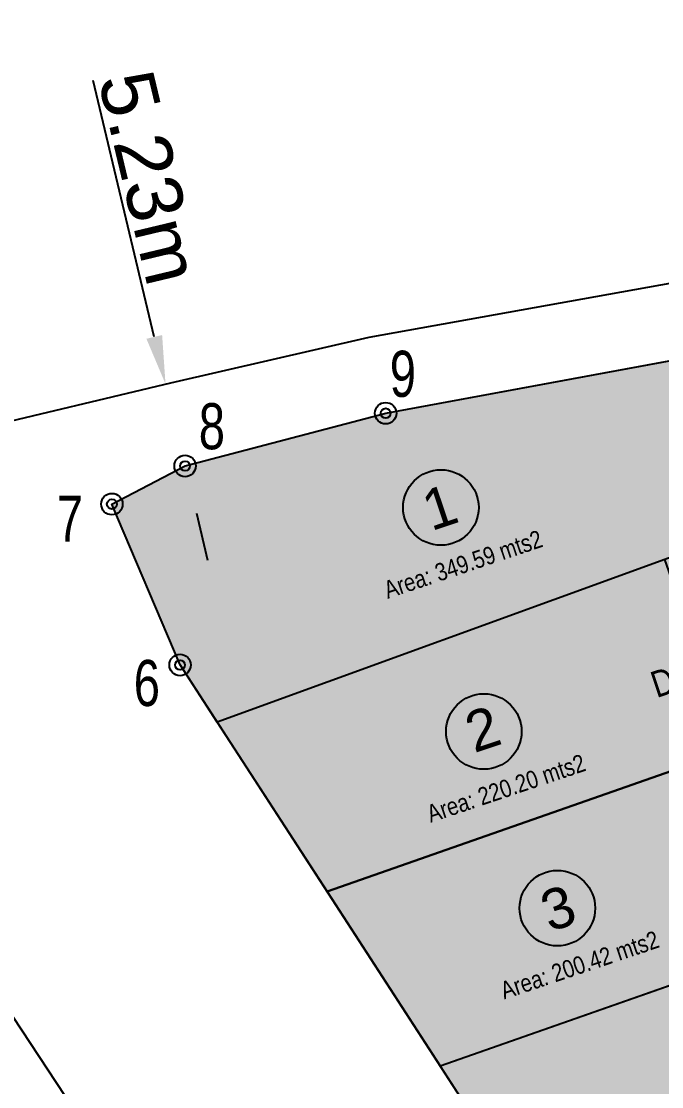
# Model space of a CAD drawing. Header units: millimetres. Extents: x 603916 to 1211550, y 1309898 to 2622648.
# Drawn here: x 604099.8 to 604131.5, y 1311127.6 to 1311180.4 of the extents above; entities that cross this region are included whole.
import ezdxf
from ezdxf.enums import TextEntityAlignment as Align

# ---------------------------------------------------------------- set-up
doc = ezdxf.new("R2010")
doc.units = ezdxf.units.MM
doc.header["$PDMODE"] = 32
doc.header["$PDSIZE"] = 0.3
for name, color, linetype in [('CERCO', 6, 'Continuous'), ('CIRCULO', 1, 'Continuous'), ('CVL_CUADCON_LIN', 8, 'Continuous'), ('FRAME 025', 7, 'Continuous'), ('ROTULOS LOTES', 1, 'Continuous')]:
    doc.layers.add(name, color=color, linetype=linetype)
doc.styles.add('PUNTOS PI', font='arial.ttf', dxfattribs={"height": 2.75})
doc.styles.add('ROTULOS', font='arial.ttf', dxfattribs={"height": 3})
doc.styles.add('TSN - Arial Narrow', font='ARIALN.TTF')
doc.styles.add('TSN - Swis721 LtCn BT', font='swisscl.ttf')
doc.dimstyles.new('COTAS LINDEROS', dxfattribs={"dimscale": 40, "dimtxt": 2.75, "dimasz": 0.06, "dimexe": 0.005, "dimexo": 0.005, "dimgap": 0.005, "dimtad": 2, "dimzin": 0, "dimdsep": 46, "dimtxsty": 'PUNTOS PI', "dimcen": 0.09, "dimclrd": 1, "dimclre": 1, "dimclrt": 3, "dimadec": 0, "dimazin": 0, "dimtfac": 1, "dimtofl": 0, "dimtmove": 0, "dimatfit": 3, "dimldrblk": 'ARCHTICK', "dimfxl": 1, "dimtolj": 1, "dimtzin": 0, "dimarcsym": 0})

# ---------------------------------------------------------------- blocks, each defined once
blk = doc.blocks.new('*D78')
at = {"color": 1, "lineweight": -2, "transparency": 16777216}
for p, q in [((604106.397, 1311164.77), (604103.361, 1311177.482)), ((604108.481, 1311156.039), (604109.039, 1311153.705))]:
    blk.add_line(p, q, dxfattribs=at)
at = {"color": 1, "transparency": 16777216}
for points in [[(604106.786, 1311164.862), (604106.008, 1311164.677), (604106.954, 1311162.435)], [(604108.871, 1311156.132), (604108.092, 1311155.947), (604107.924, 1311158.374)]]:
    blk.add_solid(points, dxfattribs=at)
at = {"layer": 'Defpoints', "color": 0, "transparency": 16777216}
for p in [(604106.954, 1311162.435), (604106.954, 1311162.435), (604107.924, 1311158.374)]:
    blk.add_point(p, dxfattribs=at)
at = {"color": 3, "transparency": 16777216, "insert": (604106.162, 1311172.666), "char_height": 2.75, "attachment_point": 5, "rotation": 283.4292, "style": 'PUNTOS PI'}
blk.add_mtext('\\A1;5.23m', dxfattribs=at)
blk = doc.blocks.new('_ArchTick')
at = {"color": 0, "linetype": 'ByBlock', "const_width": 0.15}
blk.add_lwpolyline([(-0.5, -0.5), (0.5, 0.5)], dxfattribs=at)

msp = doc.modelspace()

# ---------------------------------------------------------------- hatches: boundary and pattern name
at = {"true_color": 0xafd9aa}
h = msp.add_hatch(color=9, dxfattribs=at)
h.dxf.hatch_style = 1
h.paths.add_polyline_path([(604128.887, 1311115.862), (604125.8, 1311120.6), (604121.983, 1311126.459), (604120.561, 1311128.651), (604107.676, 1311148.514), (604104.297, 1311156.483), (604107.924, 1311158.374), (604117.864, 1311160.989), (604135.855, 1311164.314), (604158.667, 1311168.931), (604187.602, 1311173.995), (604218.328, 1311179.68), (604225.279, 1311155.691), (604237.472, 1311115.326), (604242.187, 1311100.123), (604207.527, 1311088.582), (604200.237, 1311086.222), (604184.326, 1311080.846), (604157.681, 1311071.899), (604150.92, 1311081.477), (604138.41, 1311101.112), (604133.91, 1311108.121), (604129.466, 1311114.971, -0.999015)])
h = msp.add_hatch(color=9, dxfattribs=at)
h.dxf.hatch_style = 1
h.paths.add_polyline_path([(604138.83, 1311156.344), (604136.184, 1311163.896, -0.564156), (604135.332, 1311164.217), (604118.103, 1311161.033, -0.963428), (604117.629, 1311160.927), (604108.159, 1311158.436, -0.064401), (604108.167, 1311158.374, -0.784551), (604107.709, 1311158.262), (604104.512, 1311156.595, -0.12073), (604104.54, 1311156.483, -0.301071), (604104.392, 1311156.259), (604107.469, 1311149.003, -0.537195), (604108.208, 1311148.514, -0.254101), (604107.965, 1311148.068), (604109.518, 1311145.675), (604131.689, 1311153.745)])
h = msp.add_hatch(color=9, dxfattribs=at)
h.dxf.hatch_style = 1
h.paths.add_polyline_path([(604135.02, 1311144.316), (604131.689, 1311153.745), (604109.518, 1311145.675), (604114.96, 1311137.285)])
h = msp.add_hatch(color=9, dxfattribs=at)
h.dxf.hatch_style = 1
h.paths.add_polyline_path([(604114.96, 1311137.285), (604120.561, 1311128.651), (604138.327, 1311134.879), (604135.02, 1311144.316)])
h = msp.add_hatch(color=9, dxfattribs=at)
h.dxf.hatch_style = 1
h.paths.add_polyline_path([(604142.045, 1311136.182), (604138.327, 1311134.879), (604138.327, 1311134.879), (604120.561, 1311128.651), (604121.694, 1311126.905, -0.594768), (604122.515, 1311126.459, -0.253574), (604122.273, 1311126.014), (604125.8, 1311120.6), (604145.131, 1311127.377)])

# ---------------------------------------------------------------- linework, layer by layer
for points in [[(604036.343, 1311226.863), (604147.856, 1311057.466)], [(604136.025, 1311164.348), (604138.83, 1311156.344), (604131.689, 1311153.745), (604109.518, 1311145.675), (604107.676, 1311148.514), (604104.297, 1311156.483), (604107.924, 1311158.374), (604117.864, 1311160.989), (604136.025, 1311164.348)], [(604142.045, 1311136.182), (604145.131, 1311127.377), (604125.8, 1311120.6), (604121.983, 1311126.459), (604120.561, 1311128.651), (604142.045, 1311136.182)]]:
    msp.add_lwpolyline(points)
msp.add_lwpolyline([(604157.681, 1311071.899), (604150.92, 1311081.477), (604135.776, 1311105.245), (604129.177, 1311115.417), (604121.983, 1311126.459), (604107.676, 1311148.514), (604104.297, 1311156.483), (604107.924, 1311158.374), (604117.864, 1311160.989), (604135.855, 1311164.314), (604158.667, 1311168.931), (604187.602, 1311173.995), (604218.328, 1311179.68), (604225.279, 1311155.691), (604237.472, 1311115.326), (604242.187, 1311100.123), (604207.527, 1311088.582), (604200.237, 1311086.222), (604184.326, 1311080.846)], close=True)
at = {"color": 4}
msp.add_lwpolyline([(604157.681, 1311071.899), (604150.92, 1311081.477), (604135.776, 1311105.245), (604129.177, 1311115.417), (604121.983, 1311126.459), (604107.676, 1311148.514), (604104.297, 1311156.483), (604107.924, 1311158.374), (604117.864, 1311160.989), (604135.855, 1311164.314), (604158.667, 1311168.931), (604187.602, 1311173.995), (604218.328, 1311179.68), (604225.279, 1311155.691), (604237.472, 1311115.326), (604242.187, 1311100.123), (604207.527, 1311088.582), (604200.237, 1311086.222), (604184.326, 1311080.846)], close=True, dxfattribs=at)
at = {"color": 1}
for centre in [(604120.6, 1311156.316), (604122.727, 1311145.216), (604126.373, 1311136.463)]:
    msp.add_circle(centre, 1.872, dxfattribs=at)
at = {"layer": 'CERCO'}
msp.add_lwpolyline([(604051.896, 1311234.5), (604097.509, 1311160.18), (604107.217, 1311162.498), (604117.045, 1311164.754), (604136.463, 1311168.244), (604159.471, 1311172.836), (604161.525, 1311173.126), (604180.025, 1311176.804), (604188.168, 1311178.538), (604202.61, 1311181.707), (604217.965, 1311185.427)], dxfattribs=at)
at = {"layer": 'CIRCULO'}
for centre, radius in [((604117.864, 1311160.989), 0.532), ((604117.864, 1311160.989), 0.243), ((604107.924, 1311158.374), 0.532), ((604107.924, 1311158.374), 0.243), ((604104.297, 1311156.483), 0.532), ((604104.297, 1311156.483), 0.243), ((604107.676, 1311148.514), 0.532), ((604107.676, 1311148.514), 0.243)]:
    msp.add_circle(centre, radius, dxfattribs=at)
at = {"layer": 'CVL_CUADCON_LIN', "color": 18, "ltscale": 0.5, "true_color": 0x000000, "flags": 128}
for points in [[(604135.02, 1311144.316), (604131.689, 1311153.745), (604109.518, 1311145.675), (604114.96, 1311137.285), (604135.02, 1311144.316)], [(604138.327, 1311134.879), (604135.02, 1311144.316), (604114.96, 1311137.285), (604120.561, 1311128.651), (604138.327, 1311134.879)]]:
    msp.add_lwpolyline(points, dxfattribs=at)

# ---------------------------------------------------------------- texts
at = {"color": 0, "linetype": 'Continuous', "lineweight": 25, "ltscale": 0.1, "attachment_point": 1, "rotation": 18.5755, "style": 'TSN - Arial Narrow'}
for s, insert, char_height, width in [('\\pi-2.62211,l4.37019,t4.37019;Area: 349.59 mts2', (604116.025, 1311152.058), 0.87404, 14.13316), ('D-2', (604130.873, 1311148.109), 1.3111, 21.19973), ('\\pi-2.62211,l4.37019,t4.37019;Area: 220.20 mts2', (604118.153, 1311140.959), 0.87404, 14.13316), ('\\pi-2.62211,l4.37019,t4.37019;Area: 200.42 mts2', (604121.799, 1311132.205), 0.87404, 14.13316)]:
    msp.add_mtext(s, dxfattribs=dict(at, insert=insert, char_height=char_height, width=width))
at = {"layer": 'FRAME 025', "color": 0, "style": 'TSN - Swis721 LtCn BT'}
for s, p in [('9', (604118.065, 1311162.942)), ('8', (604108.601, 1311160.345)), ('7', (604101.566, 1311155.767)), ('6', (604105.379, 1311147.621))]:
    msp.add_text(s, height=2.281, dxfattribs=at).set_placement(p, align=Align.MIDDLE_LEFT)
at = {"layer": 'ROTULOS LOTES', "color": 18, "true_color": 0x000000, "style": 'ROTULOS'}
for s, p in [('1', (604120.119, 1311155.133)), ('2', (604122.247, 1311144.139)), ('3', (604125.983, 1311135.265))]:
    msp.add_text(s, height=2.014, rotation=18.5755, dxfattribs=at).set_placement(p)

# ---------------------------------------------------------------- dimensions: what is measured, and where the dimension line sits
dim = msp.add_aligned_dim(p1=(604107.924, 1311158.374), p2=(604106.954, 1311162.435), distance=0, text='5.23m', dimstyle='COTAS LINDEROS', override={"dimpost": 'm'})
dim.commit()
dim.dimension.update_dxf_attribs({"geometry": '*D78', "text_midpoint": (604106.162, 1311172.666)})

doc.saveas('drawing.dxf')
